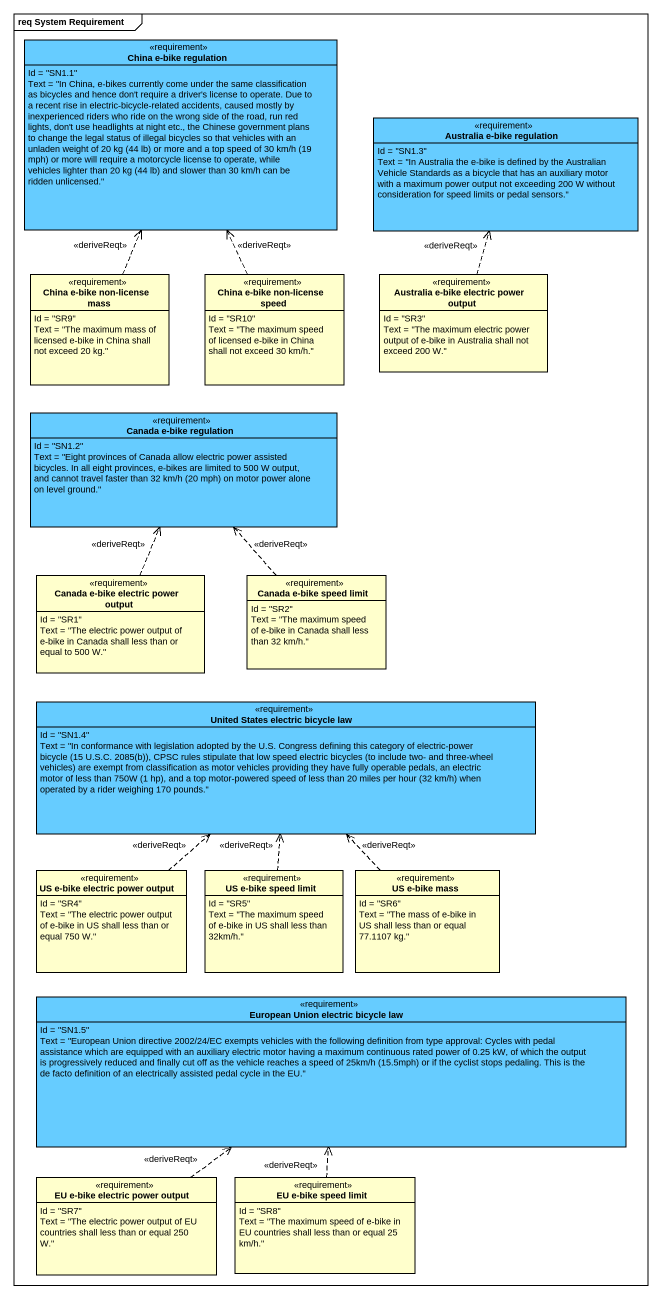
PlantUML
@startuml
mainframe req System Requirement
hide circle
hide empty members
class "China e-bike regulation" as China_e_bike_regulation <<requirement>> #66CCFF {
  Id = "SN1.1"
  {field} Text = "In China, e-bikes currently come under the same classification as bicycles and hence don't require a driver's license to operate. Due to a recent rise in electric-bicycle-related accidents, caused mostly by inexperienced riders who ride on the wrong side of the road, run red lights, don't use headlights at night etc., the Chinese government plans to change the legal status of illegal bicycles so that vehicles with an unladen weight of 20 kg (44 lb) or more and a top speed of 30 km/h (19 mph) or more will require a motorcycle license to operate, while vehicles lighter than 20 kg (44 lb) and slower than 30 km/h can be ridden unlicensed."
}
class "Australia e-bike regulation" as Australia_e_bike_regulation <<requirement>> #66CCFF {
  Id = "SN1.3"
  Text = "In Australia the e-bike is defined by the Australian Vehicle Standards as a bicycle that has an auxiliary motor with a maximum power output not exceeding 200 W without consideration for speed limits or pedal sensors."
}
class "China e-bike non-license mass" as China_e_bike_non_license <<requirement>> {
  Id = "SR9"
  Text = "The maximum mass of licensed e-bike in China shall not exceed 20 kg."
}
class "China e-bike non-license speed" as China_e_bike_non_license_2 <<requirement>> {
  Id = "SR10"
  Text = "The maximum speed of licensed e-bike in China shall not exceed 30 km/h."
}
class "Australia e-bike electric power output" as Australia_e_bike_electric <<requirement>> {
  Id = "SR3"
  Text = "The maximum electric power output of e-bike in Australia shall not exceed 200 W."
}
class "Canada e-bike regulation" as Canada_e_bike_regulation <<requirement>> #66CCFF {
  Id = "SN1.2"
  {field} Text = "Eight provinces of Canada allow electric power assisted bicycles. In all eight provinces, e-bikes are limited to 500 W output, and cannot travel faster than 32 km/h (20 mph) on motor power alone on level ground."
}
class "Canada e-bike electric power output" as Canada_e_bike_electric <<requirement>> {
  Id = "SR1"
  Text = "The electric power output of e-bike in Canada shall less than or equal to 500 W."
}
class "Canada e-bike speed limit" as Canada_e_bike_speed_limit <<requirement>> {
  Id = "SR2"
  Text = "The maximum speed of e-bike in Canada shall less than 32 km/h."
}
class "United States electric bicycle law" as United_States_electric <<requirement>> #66CCFF {
  Id = "SN1.4"
  {field} Text = "In conformance with legislation adopted by the U.S. Congress defining this category of electric-power bicycle (15 U.S.C. 2085(b)), CPSC rules stipulate that low speed electric bicycles (to include two- and three-wheel vehicles) are exempt from classification as motor vehicles providing they have fully operable pedals, an electric motor of less than 750W (1 hp), and a top motor-powered speed of less than 20 miles per hour (32 km/h) when operated by a rider weighing 170 pounds."
}
class "US e-bike electric power output" as US_e_bike_electric_power <<requirement>> {
  Id = "SR4"
  Text = "The electric power output of e-bike in US shall less than or equal 750 W."
}
class "US e-bike speed limit" as US_e_bike_speed_limit <<requirement>> {
  Id = "SR5"
  Text = "The maximum speed of e-bike in US shall less than 32km/h."
}
class "US e-bike mass" as US_e_bike_mass <<requirement>> {
  Id = "SR6"
  Text = "The mass of e-bike in US shall less than or equal 77.1107 kg."
}
class "European Union electric bicycle law" as European_Union_electric <<requirement>> #66CCFF {
  Id = "SN1.5"
  {field} Text = "European Union directive 2002/24/EC exempts vehicles with the following definition from type approval: Cycles with pedal assistance which are equipped with an auxiliary electric motor having a maximum continuous rated power of 0.25 kW, of which the output is progressively reduced and finally cut off as the vehicle reaches a speed of 25km/h (15.5mph) or if the cyclist stops pedaling. This is the de facto definition of an electrically assisted pedal cycle in the EU."
}
class "EU e-bike electric power output" as EU_e_bike_electric_power <<requirement>> {
  Id = "SR7"
  Text = "The electric power output of EU countries shall less than or equal 250 W."
}
class "EU e-bike speed limit" as EU_e_bike_speed_limit <<requirement>> {
  Id = "SR8"
  Text = "The maximum speed of e-bike in EU countries shall less than or equal 25 km/h."
}
China_e_bike_non_license .up.> China_e_bike_regulation : <<deriveReqt>>
China_e_bike_non_license_2 .up.> China_e_bike_regulation : <<deriveReqt>>
Australia_e_bike_electric .up.> Australia_e_bike_regulation : <<deriveReqt>>
Canada_e_bike_electric .up.> Canada_e_bike_regulation : <<deriveReqt>>
Canada_e_bike_speed_limit .up.> Canada_e_bike_regulation : <<deriveReqt>>
US_e_bike_electric_power .up.> United_States_electric : <<deriveReqt>>
US_e_bike_speed_limit .up.> United_States_electric : <<deriveReqt>>
US_e_bike_mass .up.> United_States_electric : <<deriveReqt>>
EU_e_bike_electric_power .up.> European_Union_electric : <<deriveReqt>>
EU_e_bike_speed_limit .up.> European_Union_electric : <<deriveReqt>>
@enduml
